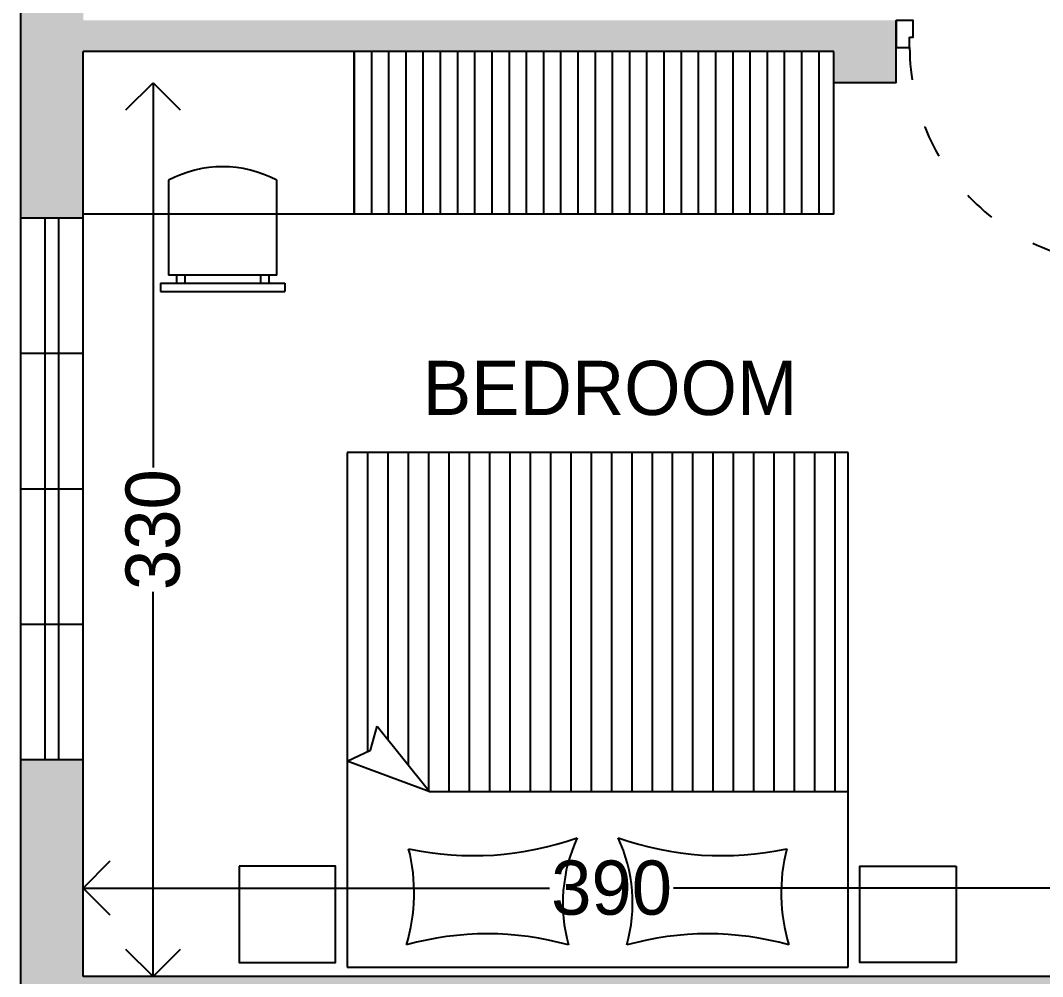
# Model space of a CAD drawing. Header units: inches. Extents: x -706 to 45253, y -3984 to 13819.
# Drawn here: x 42779.8 to 43157, y -452.6 to -99.6 of the extents above; entities that cross this region are included whole.
import ezdxf

# ---------------------------------------------------------------- set-up
doc = ezdxf.new("R2010")
doc.units = ezdxf.units.IN
doc.header["$PDMODE"] = 99
doc.header["$PDSIZE"] = 0.2
doc.linetypes.add('ACAD_ISO03W100', pattern=[30, 12, -18])
for name, color, linetype in [('BC-FURNITURE', 8, 'Continuous'), ('BC-GREYCOLOR', 8, 'Continuous'), ('BC-Hatch', 8, 'Continuous'), ('BC-JOINARY', 27, 'Continuous'), ('BC-WALLS', 1, 'Continuous'), ('BC-WHITECOLOR', 7, 'Continuous'), ('FUR', 8, 'Continuous'), ('grey color', 8, 'Continuous')]:
    doc.layers.add(name, color=color, linetype=linetype)
doc.styles.add('BC-1IN100-1', font='FreeSans.ttf', dxfattribs={"height": 20})
doc.styles.add('style2', font='FreeSans.ttf')
doc.dimstyles.new('BC-1IN100-1', dxfattribs={"dimtxt": 20, "dimasz": 20, "dimexe": 0.18, "dimexo": 0.0625, "dimgap": 1, "dimtad": 0, "dimtoh": 1, "dimdec": 1, "dimzin": 12, "dimdsep": 46, "dimtxsty": 'BC-1IN100-1', "dimblk": 'OPEN90', "dimcen": 0.09, "dimse1": 1, "dimse2": 1, "dimclrd": 256, "dimclre": 256, "dimclrt": 7, "dimadec": 0, "dimazin": 0, "dimtfac": 1, "dimtdec": 1, "dimtofl": 0, "dimtmove": 1, "dimatfit": 3, "dimldrblk": 'OPEN90', "dimfxl": 0, "dimtolj": 1, "dimtzin": 0, "dimlwd": -1, "dimarcsym": 0})

# ---------------------------------------------------------------- blocks, each defined once
blk = doc.blocks.new('GOBIND DOOR 7')
at = {"layer": 'BC-Hatch', "linetype": 'ACAD_ISO03W100'}
blk.add_arc((33263.53, 16175.5), 80, 0, 90, dxfattribs=at)
at = {"layer": 'BC-JOINARY'}
blk.add_lwpolyline([(33263.53, 16175.5), (33263.53, 16255.5), (33267.03, 16255.5), (33267.03, 16175.5)], close=True, dxfattribs=at)
for points in [[(33263.53, 16171.7), (33264.78, 16171.7), (33264.78, 16165.5), (33258.53, 16165.5), (33258.53, 16175.5), (33263.53, 16175.5), (33263.53, 16171.7)], [(33343.53, 16171.7), (33342.28, 16171.7), (33342.28, 16165.5), (33348.53, 16165.5), (33348.53, 16175.5), (33343.53, 16175.5), (33343.53, 16171.7)]]:
    blk.add_lwpolyline(points, dxfattribs=at)
blk = doc.blocks.new('A$C52937CB9')
at = {"layer": 'FUR'}
for p, q in [((39.83, 190), (39.83, 0)), ((224.83, 190), (39.83, 190)), ((224.83, 0), (224.83, 190)), ((39.83, 125.3), (194.32, 125.3)), ((213.72, 101.08), (194.32, 125.3)), ((194.32, 125.3), (224.83, 114)), ((224.83, 114), (216.15, 109.97)), ((216.15, 109.97), (213.72, 101.08)), ((39.83, 0), (224.83, 0))]:
    blk.add_line(p, q, dxfattribs=at)
for points in [[(0, 152.75), (0.02, 188.3), (35.57, 188.28), (35.55, 152.73)], [(264.66, 152.75), (264.63, 188.3), (229.08, 188.28), (229.11, 152.73)]]:
    blk.add_lwpolyline(points, close=True, dxfattribs=at)
for centre, radius, start, end in [((91.62, 288.58), 110.87, 254.3673, 285.6765), ((-1.27, 162.61), 65.87, 345.6575, 16.9499), ((176.61, 166.4), 57.16, 164.3325, 204.9851), ((88.04, 166.4), 57.16, 335.0149, 15.6675), ((173.04, 288.58), 110.87, 254.3235, 285.6327), ((265.92, 162.61), 65.87, 163.0501, 194.3425), ((86.59, 35.09), 113.78, 70.3798, 102.1998), ((178.06, 35.09), 113.78, 77.8002, 109.6202)]:
    blk.add_arc(centre, radius, start, end, dxfattribs=at)
blk = doc.blocks.new('A$C925929284')
at = {"layer": 'BC-GREYCOLOR'}
h = blk.add_hatch(dxfattribs=at)
h.set_pattern_fill('ANSI31', color=256, scale=60, angle=315, style=0)
h.set_pattern_definition([(0, (-91.719, -51.977), (2e-15, 7.5), [])])
h.paths.add_polyline_path([(125.3, 70.33), (125.3, 224.83), (0, 224.83), (0, 39.83), (114, 39.83), (109.97, 48.51), (101.08, 50.93)])
at = {"layer": 'grey color', "rotation": 270}
blk.add_blockref('A$C52937CB9', (0, 264.66), dxfattribs=at)
blk = doc.blocks.new('_Open90')
at = {"color": 0, "linetype": 'ByBlock', "lineweight": -2}
for p, q in [((-0.5, 0.5), (0, 0)), ((0, 0), (-1, 0)), ((0, 0), (-0.5, -0.5))]:
    blk.add_line(p, q, dxfattribs=at)
blk = doc.blocks.new('*D821')
at = {"layer": 'BC-Hatch'}
for p, q in [((42822.99, -419.88), (42975.08, -419.88)), ((43172.99, -419.88), (43020.89, -419.88))]:
    blk.add_line(p, q, dxfattribs=at)
at = {"layer": 'Defpoints', "color": 0}
for p in [(42802.99, -419.88), (42802.99, -452.57), (43192.99, -452.57)]:
    blk.add_point(p, dxfattribs=at)
at = {"layer": 'BC-Hatch', "xscale": 20, "yscale": 20, "zscale": 20, "rotation": 180}
blk.add_blockref('_Open90', (42802.99, -419.88), dxfattribs=at)
at = {"layer": 'BC-Hatch', "xscale": 20, "yscale": 20, "zscale": 20}
blk.add_blockref('_Open90', (43192.99, -419.88), dxfattribs=at)
at = {"layer": 'BC-Hatch', "color": 7, "insert": (42997.99, -419.88), "char_height": 20, "attachment_point": 5, "style": 'BC-1IN100-1'}
blk.add_mtext('\\A1;390', dxfattribs=at)
blk = doc.blocks.new('*D822')
at = {"layer": 'BC-Hatch'}
for p, q in [((42828.76, -142.57), (42828.76, -264.67)), ((42828.76, -432.57), (42828.76, -310.48))]:
    blk.add_line(p, q, dxfattribs=at)
at = {"layer": 'Defpoints', "color": 0}
for p in [(42802.99, -122.57), (42828.76, -122.57), (42802.99, -452.57)]:
    blk.add_point(p, dxfattribs=at)
at = {"layer": 'BC-Hatch', "xscale": 20, "yscale": 20, "zscale": 20}
for p, rotation in [((42828.76, -122.57), 90), ((42828.76, -452.57), 270)]:
    blk.add_blockref('_Open90', p, dxfattribs=dict(at, rotation=rotation))
at = {"layer": 'BC-Hatch', "color": 7, "insert": (42828.76, -287.57), "char_height": 20, "attachment_point": 5, "rotation": 90, "style": 'BC-1IN100-1'}
blk.add_mtext('\\A1;330', dxfattribs=at)
blk = doc.blocks.new('chair- 1')
at = {"layer": 'BC-FURNITURE'}
for p, q in [((119.5, -460.5), (73.5, -460.5)), ((73.5, -463.5), (73.5, -460.5)), ((119.5, -463.5), (73.5, -463.5)), ((79.5, -466.5), (79.5, -463.5)), ((82.5, -466.5), (82.5, -463.5)), ((110.5, -466.5), (110.5, -463.5)), ((113.5, -466.5), (113.5, -463.5)), ((119.5, -463.5), (119.5, -460.5)), ((76.5, -466.5), (76.5, -501.5)), ((76.5, -466.5), (116.5, -466.5)), ((116.5, -501.5), (116.5, -466.5))]:
    blk.add_line(p, q, dxfattribs=at)
blk.add_arc((96.5, -464), 42.5, 241.9275, 298.0725, dxfattribs=at)

msp = doc.modelspace()

# ---------------------------------------------------------------- hatches: boundary and pattern name
at = {"layer": 'BC-Hatch'}
h = msp.add_hatch(color=16, dxfattribs=at)
h.paths.add_polyline_path([(43861.99, -475.57), (43861.99, -99.57), (43838.99, -99.57), (43838.99, -475.57)])
h.paths.add_polyline_path([(43861.99, 50.43), (43861.99, 333.43), (43838.99, 333.43), (43838.99, 73.43), (43725.99, 73.43), (43725.99, 50.43)])
h.paths.add_polyline_path([(43538.99, 50.43), (43538.99, 73.43), (43448.99, 73.43), (43448.99, 103.43), (43425.99, 103.43), (43425.99, 50.43)])
h.paths.add_polyline_path([(43448.99, -111.07, 1), (43425.99, -111.07, 1)])
h.paths.add_polyline_path([(43448.99, -464.07, 1), (43425.99, -464.07, 1)])
h.paths.add_polyline_path([(43215.99, -475.57), (43215.99, -378.95), (43210.39, -379.79), (43215.99, -378.8), (43215.99, -368.16), (43198.95, -367.55), (43215.99, -367.93), (43215.99, -347.57), (43192.99, -347.57), (43192.99, -452.57), (42802.99, -452.57), (42802.99, -372.57), (42779.99, -372.57), (42779.99, -475.57)])
h.paths.add_polyline_path([(43215.99, -197.57), (43215.99, -99.57), (43192.99, -99.57), (43192.99, -109.57), (43192.99, -197.57)])
h.paths.add_polyline_path([(43102.99, -122.57), (43102.99, -99.57), (42802.99, -99.57), (42802.99, -69.57), (42779.99, -69.57), (42779.99, -172.57), (42802.99, -172.57), (42802.99, -111.07), (43079.99, -111.07), (43079.99, -122.57)])
h.paths.add_polyline_path([(43087.99, 50.43), (43087.99, 121.93), (43192.99, 121.93), (43192.99, 50.43), (43215.99, 50.43), (43215.99, 133.43), (43064.99, 133.43), (43064.99, 73.43), (42884.97, 73.43), (42884.97, 133.43), (42861.97, 133.43), (42861.97, 73.43), (42531.97, 73.43), (42531.97, 313.43), (42861.97, 313.43), (42861.97, 248.43), (42863.47, 248.43), (42863.47, 253.43), (42873.47, 253.43), (42873.47, 247.18), (42867.27, 247.18), (42867.27, 248.43), (42863.47, 248.43), (42863.47, 244.93), (42861.97, 244.93), (42861.97, 223.43), (42884.97, 223.43), (42884.97, 313.43), (43064.99, 313.43), (43064.99, 253.43), (43087.99, 253.43), (43087.99, 336.43), (42802.99, 336.43), (42802.99, 441.43), (42779.99, 441.43), (42779.99, 336.43), (42508.97, 336.43), (42508.97, 50.43), (42779.99, 50.43), (42779.99, 20.43), (42802.99, 20.43), (42802.99, 50.43), (43042.99, 50.43), (43042.99, 15.42), (43042.99, -9.57), (43054.49, -9.57), (43054.49, 50.43)])
h.paths.add_polyline_path([(43215.99, 223.43), (43215.99, 719.43), (43097.99, 719.43), (43097.99, 696.43), (43192.99, 696.43), (43192.99, 223.43)])
h.paths.add_polyline_path([(42802.99, -590.57), (42802.99, -510.57), (42779.99, -510.57), (42779.99, -590.57)])
h.paths.add_polyline_path([(43448.99, 253.43), (43448.99, 276.43), (43425.99, 276.43), (43425.99, 253.43)])
h.paths.add_polyline_path([(43448.99, 433.43), (43448.99, 709.43), (43448.99, 719.43), (43425.99, 719.43), (43425.99, 433.43)])
h.paths.add_polyline_path([(43043.73, 20.43), (43053.73, 20.43), (43053.73, 14.18), (43047.53, 14.18), (43047.53, 15.43), (43043.73, 15.43)], flags=16)
h = msp.add_hatch(dxfattribs=at)
h.set_pattern_fill('ANSI31', color=256, scale=2, angle=45, style=0)
h.set_pattern_definition([(90, (23122.8525, -652.481), (-6.35, 2e-14), [])])
h.paths.add_polyline_path([(43079.99, -171.07), (43079.99, -122.57), (43079.99, -111.07), (42902.99, -111.07), (42902.99, -171.07)])

# ---------------------------------------------------------------- linework, layer by layer
for p, q in [((42902.99, -171.07), (42902.99, -111.07)), ((43079.99, -171.07), (43079.99, -111.07)), ((43079.99, -171.07), (42802.99, -171.07))]:
    msp.add_line(p, q)
at = {"layer": 'BC-WALLS'}
for p, q in [((42779.99, -172.57), (42779.99, -69.57)), ((43102.99, -122.57), (43102.99, -99.57)), ((42802.99, -172.57), (42802.99, -111.07)), ((43079.99, -111.07), (42802.99, -111.07)), ((43079.99, -122.57), (43079.99, -111.07)), ((43102.99, -122.57), (43079.99, -122.57)), ((42802.99, -172.57), (42779.99, -172.57)), ((42779.99, -475.57), (42779.99, -372.57)), ((42802.99, -372.57), (42779.99, -372.57)), ((42802.99, -452.57), (42802.99, -372.57)), ((43192.99, -452.57), (42802.99, -452.57))]:
    msp.add_line(p, q, dxfattribs=at)
at = {"layer": 'BC-WHITECOLOR'}
for p, q in [((42779.99, -372.57), (42779.99, -172.57)), ((42788.99, -372.57), (42788.99, -172.57)), ((42793.99, -372.57), (42793.99, -172.57)), ((42802.99, -372.57), (42802.99, -172.57)), ((42802.99, -222.57), (42779.99, -222.57)), ((42802.99, -272.57), (42779.99, -272.57)), ((42802.99, -322.57), (42779.99, -322.57)), ((42802.99, -322.57), (42779.99, -322.57)), ((42802.99, -322.57), (42779.99, -322.57))]:
    msp.add_line(p, q, dxfattribs=at)

# ---------------------------------------------------------------- block references
at = {"layer": 'BC-JOINARY', "rotation": 179.9999999999999}
msp.add_blockref('GOBIND DOOR 7', (76451.52, 16065.93), dxfattribs=at)
at = {"layer": 'FUR', "rotation": 179.9999999995279}
msp.add_blockref('chair- 1', (42950.96, -660.09, -20022.8), dxfattribs=at)
at = {"layer": 'grey color', "linetype": 'Continuous', "rotation": 269.9999999999998}
msp.add_blockref('A$C925929284', (42860.52, -259.07), dxfattribs=at)

# ---------------------------------------------------------------- texts
at = {"layer": 'BC-WHITECOLOR', "insert": (42928.35, -225.24), "char_height": 20, "width": 113.9495, "attachment_point": 1, "style": 'style2'}
msp.add_mtext('{\\fFreeSans|b0|i0|c0|p18;BEDROOM}', dxfattribs=at)

# ---------------------------------------------------------------- dimensions: what is measured, and where the dimension line sits
at = {"layer": 'BC-Hatch'}
dim = msp.add_linear_dim(base=(42828.76, -122.57), p1=(42802.99, -452.57), p2=(42802.99, -122.57), angle=90, dimstyle='BC-1IN100-1', dxfattribs=at)
dim.commit()
dim.dimension.update_dxf_attribs({"geometry": '*D822', "text_midpoint": (42828.76, -287.57)})
dim = msp.add_linear_dim(base=(42802.99, -419.88), p1=(43192.99, -452.57), p2=(42802.99, -452.57), dimstyle='BC-1IN100-1', dxfattribs=at)
dim.commit()
dim.dimension.update_dxf_attribs({"geometry": '*D821', "text_midpoint": (42997.99, -419.88)})

doc.saveas('drawing.dxf')
